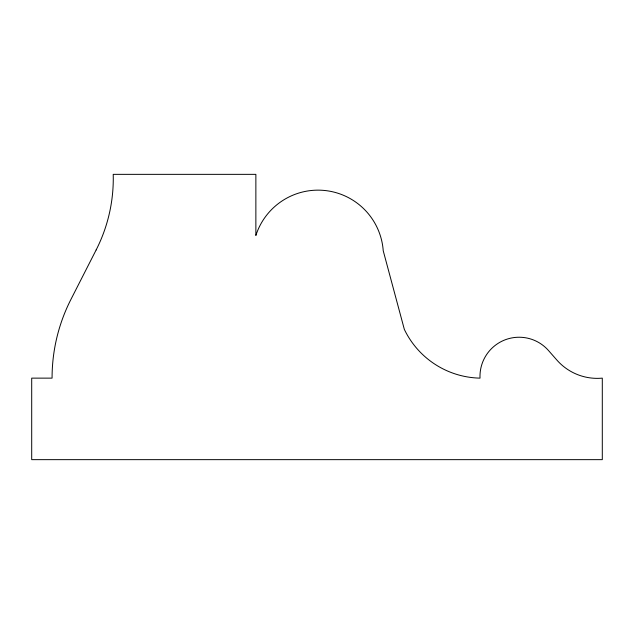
<?xml version="1.0" encoding="UTF-8"?>
<svg xmlns="http://www.w3.org/2000/svg" width="634" height="634" viewBox="0 0 634 634"><rect width="100%" height="100%" fill="white"/><g stroke="black" fill="none" stroke-linecap="round" stroke-linejoin="round"><path stroke-width="0.95" d="M96.146 249.939L70.921 299.438A172.86 172.86 0 0 0 52.075 378.133L31.7 378.133L31.7 459.65L602.3 459.65L602.3 378.133A53.787 53.787 0 0 1 556.882 360.072L548.505 350.539A39.126 39.126 0 0 0 480.025 378.133A85.923 85.923 0 0 1 404.341 329.395L383.229 250.771A65.334 65.334 0 0 0 255.867 235.483L255.867 174.35L113.217 174.35A157.137 157.137 0 0 1 96.146 249.939"/></g></svg>
